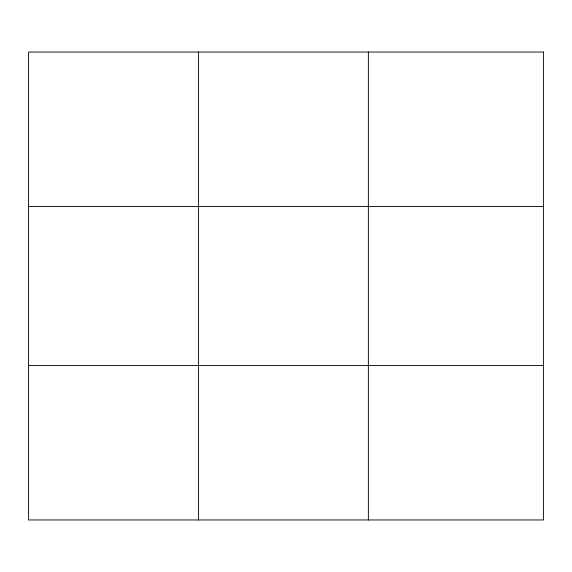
<?xml version="1.0" encoding="UTF-8"?>
<svg xmlns="http://www.w3.org/2000/svg" width="572" height="572" viewBox="0 0 572 572"><rect width="100%" height="100%" fill="white"/><g stroke="black" fill="none" stroke-linecap="round" stroke-linejoin="round"><path stroke-width="0.86" d="M198.484 52.038L198.484 519.962M368.368 52.038L368.368 519.962M28.6 206.456L543.4 206.456M28.6 365.544L543.4 365.544M543.4 52.038L543.4 519.962L28.6 519.962L28.6 52.038L543.4 52.038"/></g></svg>
